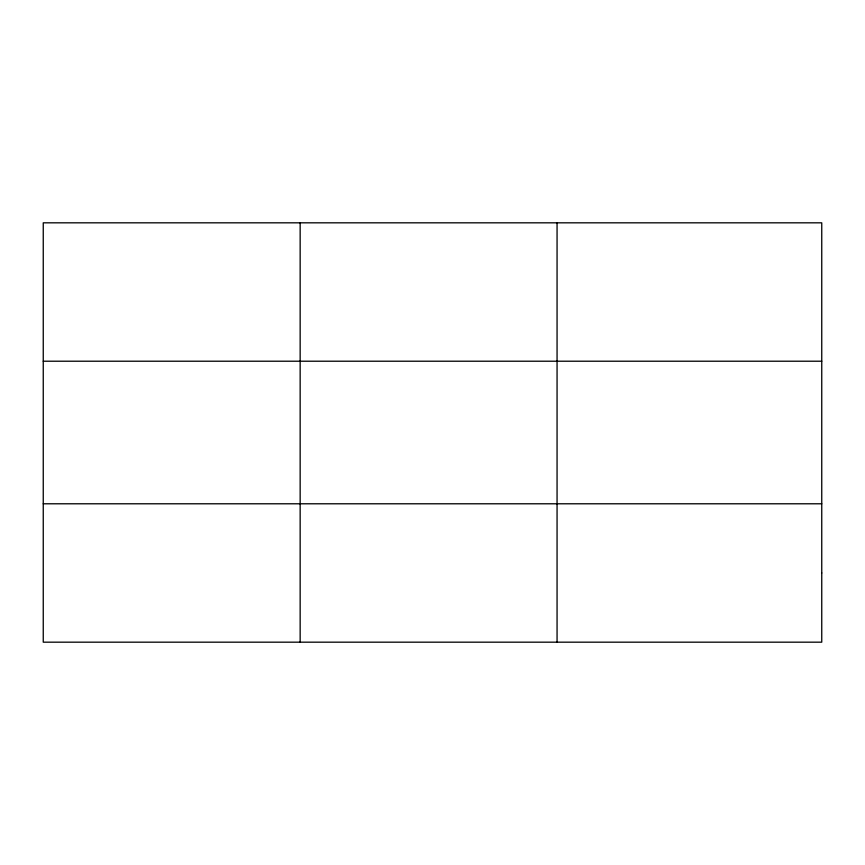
<?xml version="1.0" encoding="UTF-8"?>
<svg xmlns="http://www.w3.org/2000/svg" width="865" height="865" viewBox="0 0 865 865"><rect width="100%" height="100%" fill="white"/><g stroke="black" fill="none" stroke-linecap="round" stroke-linejoin="round"><path stroke-width="1.3" d="M300.155 642.176L300.155 222.824M557.06 642.176L557.06 222.824M43.25 361.213L821.75 361.213M43.25 503.787L821.75 503.787M821.75 572.976L821.75 642.176L43.25 642.176L43.25 222.824L821.75 222.824L821.75 572.976"/></g></svg>
